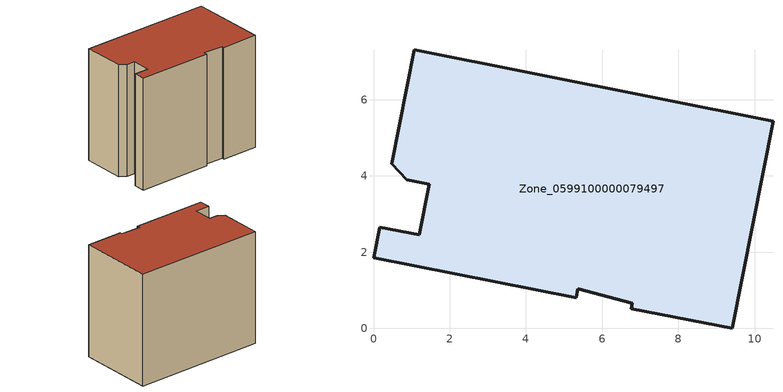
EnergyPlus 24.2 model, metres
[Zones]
Zone_0599100000079497
 floor ground (C_G): 9.42,0 6.76,0.52 6.79,0.66 5.37,1.04 5.32,0.81 0,1.85 0.16,2.66 1.2,2.46 1.46,3.79 0.88,3.9 0.48,4.32 1.06,7.32 10.48,5.44 z0
 wall outside (C_F): 5.32,0.81 5.37,1.04 6.79,0.66 6.76,0.52 9.42,0 10.48,5.44 1.06,7.32 0.48,4.32 0.88,3.9 1.46,3.79 1.2,2.46 0.16,2.66 0,1.85 5.32,0.81 z0:8.25
 roof outside (C_R): 6.76,0.52 9.42,0 10.48,5.44 1.06,7.32 0.48,4.32 0.88,3.9 1.46,3.79 1.2,2.46 0.16,2.66 0,1.85 5.32,0.81 5.37,1.04 6.79,0.66 z8.25
[BUILDING]
Pand.0599100000079497: North Axis=0; Terrain=City; Loads Convergence Tolerance Value=0.04; Temperature Convergence Tolerance Value=0.4; Solar Distribution=FullExterior; Maximum Number of Warmup Days=25; Minimum Number of Warmup Days=1
[Site:Location]
Rotterdam.The.Hague.AP_ZH_NLD Design_Conditions: Latitude=51.96; Longitude=4.45; Time Zone=1; Elevation=-4.5
[SITE:GROUNDTEMPERATURE:BUILDINGSURFACE]
18, 18, 18, 18, 18, 18, 18, 18, 18, 18, 18, 18
[MATERIAL] Thermal Absorptance=0.9; Solar Absorptance=0.7; Visible Absorptance=0.7
Name | Roughness | Thickness | Conductivity | Density | Specific Heat
G.TC.1975-1991 | MediumSmooth | 0.15 | 0.288461 | 540 | 1210
F.TC.1975-1991 | Rough | 0.3 | 0.230769 | 1920 | 840
R.TC.1975-1991 | MediumRough | 0.2 | 0.153846 | 1500 | 1000
[CONSTRUCTION]
C_G: G.TC.1975-1991
C_F: F.TC.1975-1991
C_R: R.TC.1975-1991
[ZONE]
Zone_0599100000079497: Type=1; Multiplier=1; Ceiling Height=Autocalculate; Volume=Autocalculate; Floor Area=autocalculate; Part of Total Floor Area=Yes
[ZONEINFILTRATION:DESIGNFLOWRATE]
Infil_Zone_0599100000079497: Zone or ZoneList or Space or SpaceList=Zone_0599100000079497; Schedule=AlwaysOn; Design Flow Rate Calculation Method=Flow/Area; Flow Rate per Floor Area=0.003; Constant Term Coefficient=1; Temperature Term Coefficient=0; Velocity Term Coefficient=0; Velocity Squared Term Coefficient=0
[HVACTEMPLATE:ZONE:IDEALLOADSAIRSYSTEM]
Zone_0599100000079497: Maximum Heating Supply Air Temperature=50; Minimum Cooling Supply Air Temperature=13; Maximum Heating Supply Air Humidity Ratio=0.0156; Minimum Cooling Supply Air Humidity Ratio=0.0077; Heating Limit=NoLimit; Cooling Limit=NoLimit; Dehumidification Control Type=ConstantSensibleHeatRatio; Cooling Sensible Heat Ratio=0.7; Dehumidification Setpoint=60; Humidification Control Type=None; Humidification Setpoint=30; Outdoor Air Method=None; Outdoor Air Flow Rate per Person=0.00944; Outdoor Air Flow Rate per Zone Floor Area=0; Outdoor Air Flow Rate per Zone=0; Demand Controlled Ventilation Type=None; Outdoor Air Economizer Type=NoEconomizer; Heat Recovery Type=None; Sensible Heat Recovery Effectiveness=0.7; Latent Heat Recovery Effectiveness=0.65
[ZONECONTROL:THERMOSTAT]
ThermostatControl_Zone_0599100000079497: Zone or ZoneList=Zone_0599100000079497; Control Type Schedule=DualSetpointControlType; Control 1=Thermostat_Zone_0599100000079497; Temperature Difference Between Cutout And Setpoint=0
[THERMOSTATSETPOINT:DUALSETPOINT]
Thermostat_Zone_0599100000079497: Heating Setpoint Temperature Schedule=HeatingSetpoint_Zone_0599100000079497; Cooling Setpoint Temperature Schedule=CoolingSetpoint_Zone_0599100000079497
[SCHEDULE:COMPACT]
HeatingSetpoint_Zone_0599100000079497: Through: 12/31, For: AllDays, Until: 24:00, 21
CoolingSetpoint_Zone_0599100000079497: Through: 12/31, For: AllDays, Until: 24:00, 24
DualSetpointControlType: Through: 12/31, For: AllDays, Until: 24:00, 4
AlwaysOn: Through: 12/31, For: AllDays, Until: 24:00, 1
